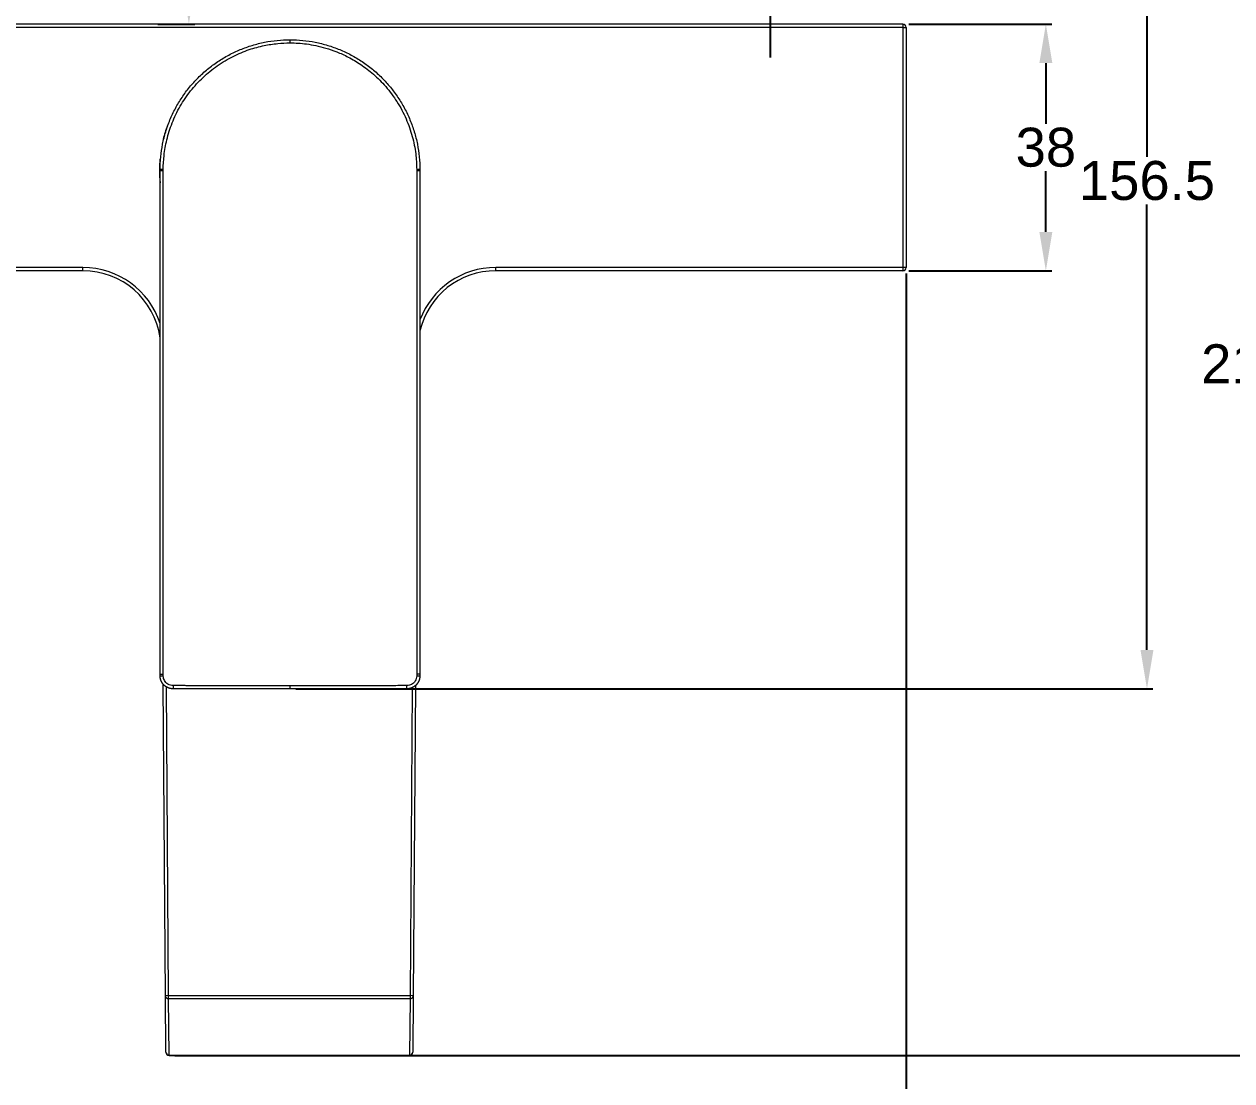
# Model space of a CAD drawing. Header units: millimetres. Extents: x 14071 to 14912, y -87 to 508.
# Drawn here: x 14253.5 to 14439.5, y 52.9 to 215.7 of the extents above; entities that cross this region are included whole.
import ezdxf

# ---------------------------------------------------------------- set-up
doc = ezdxf.new("R2010")
doc.units = ezdxf.units.MM
doc.layers.add('DIM', color=3, linetype='Continuous', lineweight=9)
doc.styles.get("Standard").update_dxf_attribs({"font": 'arial.ttf'})
doc.dimstyles.new('겸용-샤워욕조용1', dxfattribs={"dimscale": 0.6, "dimtxt": 10, "dimasz": 10, "dimexe": 1.5, "dimexo": 1.5, "dimgap": 1, "dimtad": 0, "dimtih": 1, "dimtoh": 1, "dimdec": 1, "dimdsep": 46, "dimtxsty": 'Standard', "dimcen": 2.5, "dimclrd": 5, "dimclre": 5, "dimclrt": 5, "dimadec": 1, "dimazin": 2, "dimtfac": 1, "dimtdec": 1, "dimtmove": 0, "dimatfit": 3, "dimfxl": 1.25, "dimarcsym": 0})

# ---------------------------------------------------------------- blocks, each defined once
blk = doc.blocks.new('*D1')
at = {"layer": 'Defpoints', "color": 0, "transparency": 16777216}
for p in [(14191.47, 269.86), (14441.74, 269.86), (14275.8, 56.83)]:
    blk.add_point(p, dxfattribs=at)
at = {"layer": 'DIM', "color": 5, "lineweight": -2, "transparency": 16777216}
for p, q in [((14192.37, 269.86), (14442.64, 269.86)), ((14441.74, 263.86), (14441.74, 167.01)), ((14441.74, 62.83), (14441.74, 159.68)), ((14276.7, 56.83), (14442.64, 56.83))]:
    blk.add_line(p, q, dxfattribs=at)
at = {"layer": 'DIM', "color": 5, "transparency": 16777216}
for points in [[(14440.74, 263.86), (14442.74, 263.86), (14441.74, 269.86)], [(14440.74, 62.83), (14442.74, 62.83), (14441.74, 56.83)]]:
    blk.add_solid(points, dxfattribs=at)
at = {"layer": 'DIM', "color": 5, "transparency": 16777216, "insert": (14441.74, 163.34), "char_height": 6, "attachment_point": 5}
blk.add_mtext('213', dxfattribs=at)
blk = doc.blocks.new('*D2')
at = {"layer": 'Defpoints', "color": 0, "transparency": 16777216}
for p in [(14388.83, 215.71), (14410.84, 215.71), (14388.83, 177.71)]:
    blk.add_point(p, dxfattribs=at)
at = {"layer": 'DIM', "color": 5, "lineweight": -2, "transparency": 16777216}
for p, q in [((14389.73, 215.71), (14411.74, 215.71)), ((14410.84, 209.71), (14410.84, 200.37)), ((14410.84, 183.71), (14410.84, 193.04)), ((14389.73, 177.71), (14411.74, 177.71))]:
    blk.add_line(p, q, dxfattribs=at)
at = {"layer": 'DIM', "color": 5, "transparency": 16777216}
for points in [[(14409.84, 209.71), (14411.84, 209.71), (14410.84, 215.71)], [(14409.84, 183.71), (14411.84, 183.71), (14410.84, 177.71)]]:
    blk.add_solid(points, dxfattribs=at)
at = {"layer": 'DIM', "color": 5, "transparency": 16777216, "insert": (14410.84, 196.71), "char_height": 6, "attachment_point": 5}
blk.add_mtext('38', dxfattribs=at)
blk = doc.blocks.new('*D3')
at = {"layer": 'Defpoints', "color": 0, "transparency": 16777216}
for p in [(14199.33, 178.21), (14389.33, 178.21), (14389.33, 25.22)]:
    blk.add_point(p, dxfattribs=at)
at = {"layer": 'DIM', "color": 5, "lineweight": -2, "transparency": 16777216}
for p, q in [((14199.33, 177.31), (14199.33, 24.32)), ((14389.33, 177.31), (14389.33, 24.32)), ((14205.33, 25.22), (14287.4, 25.22)), ((14383.33, 25.22), (14301.27, 25.22))]:
    blk.add_line(p, q, dxfattribs=at)
at = {"layer": 'DIM', "color": 5, "transparency": 16777216}
for points in [[(14205.33, 26.22), (14205.33, 24.22), (14199.33, 25.22)], [(14383.33, 26.22), (14383.33, 24.22), (14389.33, 25.22)]]:
    blk.add_solid(points, dxfattribs=at)
at = {"layer": 'DIM', "color": 5, "transparency": 16777216, "insert": (14294.33, 25.22), "char_height": 6, "attachment_point": 5}
blk.add_mtext('190', dxfattribs=at)
blk = doc.blocks.new('*D4')
at = {"layer": 'Defpoints', "color": 0, "transparency": 16777216}
for p in [(14273.18, 269.86), (14278.86, 269.86), (14273.18, 215.71)]:
    blk.add_point(p, dxfattribs=at)
at = {"layer": 'DIM', "color": 5, "lineweight": -2, "transparency": 16777216}
for p, q in [((14274.08, 269.86), (14279.76, 269.86)), ((14278.86, 263.86), (14278.86, 246.45)), ((14278.86, 221.71), (14278.86, 239.12)), ((14274.08, 215.71), (14279.76, 215.71))]:
    blk.add_line(p, q, dxfattribs=at)
at = {"layer": 'DIM', "color": 5, "transparency": 16777216}
for points in [[(14277.86, 263.86), (14279.86, 263.86), (14278.86, 269.86)], [(14277.86, 221.71), (14279.86, 221.71), (14278.86, 215.71)]]:
    blk.add_solid(points, dxfattribs=at)
at = {"layer": 'DIM', "color": 5, "transparency": 16777216, "insert": (14278.86, 242.78), "char_height": 6, "attachment_point": 5}
blk.add_mtext('54.1', dxfattribs=at)
blk = doc.blocks.new('*D13')
at = {"layer": 'Defpoints', "color": 0, "transparency": 16777216}
for p in [(14396.33, 269.86), (14426.41, 269.86), (14294.43, 113.31)]:
    blk.add_point(p, dxfattribs=at)
at = {"layer": 'DIM', "color": 5, "lineweight": -2, "transparency": 16777216}
for p, q in [((14397.23, 269.86), (14427.31, 269.86)), ((14426.41, 263.86), (14426.41, 195.24)), ((14426.41, 119.31), (14426.41, 187.92)), ((14295.33, 113.31), (14427.31, 113.31))]:
    blk.add_line(p, q, dxfattribs=at)
at = {"layer": 'DIM', "color": 5, "transparency": 16777216}
for points in [[(14425.41, 263.86), (14427.41, 263.86), (14426.41, 269.86)], [(14425.41, 119.31), (14427.41, 119.31), (14426.41, 113.31)]]:
    blk.add_solid(points, dxfattribs=at)
at = {"layer": 'DIM', "color": 5, "transparency": 16777216, "insert": (14426.41, 191.58), "char_height": 6, "attachment_point": 5}
blk.add_mtext('156.5', dxfattribs=at)

msp = doc.modelspace()

# ---------------------------------------------------------------- linework, layer by layer
at = {"color": 1}
msp.add_line((14368.43, 210.59), (14368.43, 290.42), dxfattribs=at)
at = {"linetype": 'Continuous', "lineweight": 18}
for p, q in [((14388.83, 215.71), (14199.83, 215.71)), ((14389.33, 215.21), (14389.33, 178.21)), ((14294.43, 213.31), (14294.43, 212.82)), ((14274.43, 115.56), (14274.43, 193.13)), ((14314.43, 193.13), (14314.43, 115.56)), ((14262.55, 177.71), (14199.83, 177.71)), ((14388.83, 177.71), (14326.12, 177.71)), ((14275.24, 66.02), (14274.91, 114.03)), ((14313.75, 113.82), (14313.42, 66.02)), ((14275.3, 57.33), (14275.24, 66.02)), ((14313.42, 66.02), (14313.36, 57.33)), ((14275.8, 56.83), (14312.86, 56.83))]:
    msp.add_line(p, q, dxfattribs=at)
at = {"linetype": 'Continuous', "lineweight": 13}
for p, q in [((14388.83, 215.21), (14199.83, 215.21)), ((14388.83, 215.71), (14388.83, 215.21)), ((14388.83, 215.21), (14389.33, 215.21)), ((14388.83, 215.21), (14388.83, 178.21)), ((14314.43, 193.13), (14313.94, 193.13)), ((14262.55, 178.21), (14199.83, 178.21)), ((14262.55, 177.71), (14262.55, 178.21)), ((14388.83, 178.21), (14326.12, 178.21)), ((14326.12, 177.71), (14326.12, 178.21)), ((14389.33, 178.21), (14388.83, 178.21)), ((14388.83, 178.21), (14388.83, 177.71)), ((14275.74, 66.03), (14275.41, 113.6)), ((14313.25, 113.52), (14312.92, 66.03)), ((14275.74, 66.03), (14275.24, 66.02)), ((14275.74, 65.57), (14275.74, 66.03)), ((14275.74, 66.03), (14312.92, 66.03)), ((14275.8, 56.88), (14275.74, 65.57)), ((14275.74, 65.57), (14312.92, 65.57)), ((14312.92, 65.57), (14312.86, 56.88)), ((14312.92, 66.03), (14312.92, 65.57)), ((14313.42, 66.02), (14312.92, 66.03)), ((14275.8, 56.83), (14275.8, 56.88)), ((14275.8, 56.88), (14312.86, 56.88)), ((14312.86, 56.83), (14312.86, 56.88))]:
    msp.add_line(p, q, dxfattribs=at)
at = {"linetype": 'Continuous', "lineweight": 18}
for centre, radius, start, end in [((14388.83, 215.21), 0.5, 0, 90), ((14294.33, 193.21), 20, 159.9469, 166.2497), ((14294.33, 193.21), 20, 174.9178, 180), ((14294.33, 193.21), 20, 180, 185.6587), ((14262.55, 165.71), 12, 8.0678, 90), ((14326.12, 165.71), 12, 90, 166.874), ((14388.83, 178.21), 0.5, 270, 0), ((14275.8, 57.33), 0.5, 180.4, 270), ((14312.86, 57.33), 0.5, 270, 359.6)]:
    msp.add_arc(centre, radius, start, end, dxfattribs=at)
at = {"linetype": 'Continuous', "lineweight": 13}
for centre, start, end in [((14262.55, 165.71), 18.103, 90), ((14326.12, 165.71), 90, 159.2146)]:
    msp.add_arc(centre, 12.5, start, end, dxfattribs=at)
for centre, major_axis, ratio, start_param, end_param in [((14274.93, 193.31), (-0.5, 0), 0.000251, 4.741571, 6.283185), ((14274.93, 193.13), (-0.5, 0), 0.000003, 4.741663, 6.283185), ((14313.93, 193.31), (0.5, 0), 0.000251, 6.281239, 7.8248), ((14274.93, 115.31), (-0.5, 0), 0.004269, 0, 1.544193), ((14276.43, 113.81), (0, -0.5), 0.005711, 4.735826, 6.283185), ((14312.43, 113.81), (0, -0.5), 0.00573, 0, 1.547353), ((14313.93, 115.31), (0.5, 0), 0.004269, 4.738988, 6.283185), ((14275.74, 66.03), (-0.5, -0.003), 0.906304, 0, 1.564469), ((14312.92, 66.03), (-0.5, 0.003), 0.906304, 1.577124, 3.141593), ((14275.8, 57.33), (0.5, 0.003), 0.906304, 3.141593, 4.706062), ((14312.86, 57.33), (0.5, -0.003), 0.906304, 4.718716, 6.283185)]:
    msp.add_ellipse(centre, major_axis=major_axis, ratio=ratio, start_param=start_param, end_param=end_param, dxfattribs=at)
at = {"linetype": 'Continuous', "lineweight": 18}
msp.add_ellipse((14294.43, 113.81), major_axis=(0, -0.5), ratio=0.000013, start_param=4.792461, end_param=6.283185, dxfattribs=at)
for points, knots in [([(14274.43, 193.31), (14274.43, 193.96), (14274.46, 194.61), (14274.59, 195.92), (14274.69, 196.57), (14274.94, 197.85), (14275.1, 198.49), (14275.48, 199.74), (14275.7, 200.35), (14276.2, 201.56), (14276.48, 202.16), (14277.1, 203.31), (14277.44, 203.87), (14278.16, 204.96), (14278.55, 205.49), (14279.38, 206.5), (14279.82, 206.99), (14280.75, 207.91), (14281.23, 208.35), (14282.25, 209.18), (14282.77, 209.57), (14283.86, 210.3), (14284.42, 210.64), (14285.58, 211.25), (14286.17, 211.53), (14287.38, 212.03), (14288, 212.25), (14289.25, 212.63), (14289.88, 212.79), (14291.17, 213.05), (14291.82, 213.15), (14293.12, 213.27), (14293.77, 213.31), (14294.43, 213.31)], [0, 0, 0, 0, 0.0625, 0.0625, 0.125, 0.125, 0.1875, 0.1875, 0.25, 0.25, 0.3125, 0.3125, 0.375, 0.375, 0.4375, 0.4375, 0.5, 0.5, 0.5625, 0.5625, 0.625, 0.625, 0.6875, 0.6875, 0.75, 0.75, 0.8125, 0.8125, 0.875, 0.875, 0.9375, 0.9375, 1, 1, 1, 1]), ([(14294.43, 213.31), (14295.08, 213.31), (14295.74, 213.27), (14297.04, 213.15), (14297.69, 213.05), (14298.97, 212.79), (14299.61, 212.63), (14300.86, 212.25), (14301.48, 212.03), (14302.69, 211.53), (14303.28, 211.25), (14304.43, 210.64), (14305, 210.3), (14306.08, 209.57), (14306.61, 209.18), (14307.62, 208.35), (14308.11, 207.91), (14309.03, 206.99), (14309.47, 206.5), (14310.3, 205.49), (14310.69, 204.96), (14311.42, 203.87), (14311.76, 203.31), (14312.38, 202.16), (14312.66, 201.56), (14313.16, 200.35), (14313.38, 199.74), (14313.76, 198.49), (14313.92, 197.85), (14314.17, 196.57), (14314.27, 195.92), (14314.4, 194.61), (14314.43, 193.96), (14314.43, 193.31)], [0, 0, 0, 0, 0.0625, 0.0625, 0.125, 0.125, 0.1875, 0.1875, 0.25, 0.25, 0.3125, 0.3125, 0.375, 0.375, 0.4375, 0.4375, 0.5, 0.5, 0.5625, 0.5625, 0.625, 0.625, 0.6875, 0.6875, 0.75, 0.75, 0.8125, 0.8125, 0.875, 0.875, 0.9375, 0.9375, 1, 1, 1, 1]), ([(14276.43, 113.31), (14276.42, 113.31), (14276.41, 113.31), (14276.4, 113.31), (14276.38, 113.31), (14276.37, 113.31), (14276.35, 113.31), (14276.34, 113.31), (14276.32, 113.31), (14276.31, 113.31), (14276.29, 113.31), (14276.27, 113.31), (14276.26, 113.31), (14276.24, 113.31), (14276.22, 113.32), (14276.2, 113.32), (14276.18, 113.32), (14276.17, 113.32), (14276.15, 113.33), (14276.13, 113.33), (14276.11, 113.33), (14276.09, 113.33), (14276.07, 113.34), (14276.05, 113.34), (14276.03, 113.35), (14276.01, 113.35), (14275.99, 113.35), (14275.97, 113.36), (14275.95, 113.36), (14275.93, 113.37), (14275.9, 113.38), (14275.88, 113.38), (14275.86, 113.39), (14275.84, 113.4), (14275.82, 113.4), (14275.79, 113.41), (14275.77, 113.42), (14275.75, 113.43), (14275.72, 113.43), (14275.7, 113.44), (14275.68, 113.45), (14275.65, 113.46), (14275.63, 113.47), (14275.61, 113.48), (14275.58, 113.49), (14275.56, 113.5), (14275.54, 113.52), (14275.51, 113.53), (14275.49, 113.54), (14275.46, 113.55), (14275.44, 113.57), (14275.41, 113.58), (14275.39, 113.6), (14275.37, 113.61), (14275.34, 113.63), (14275.32, 113.64), (14275.29, 113.66), (14275.27, 113.68), (14275.24, 113.7), (14275.22, 113.71), (14275.19, 113.73), (14275.17, 113.75), (14275.15, 113.77), (14275.12, 113.79), (14275.1, 113.81), (14275.07, 113.84), (14275.05, 113.86), (14275.03, 113.88), (14275, 113.9), (14274.98, 113.93), (14274.96, 113.95), (14274.93, 113.98), (14274.91, 114), (14274.89, 114.03), (14274.87, 114.06), (14274.85, 114.08), (14274.82, 114.11), (14274.8, 114.14), (14274.78, 114.17), (14274.76, 114.2), (14274.74, 114.23), (14274.72, 114.26), (14274.7, 114.29), (14274.69, 114.33), (14274.67, 114.36), (14274.65, 114.39), (14274.63, 114.43), (14274.62, 114.46), (14274.6, 114.5), (14274.58, 114.53), (14274.57, 114.57), (14274.56, 114.61), (14274.54, 114.64), (14274.53, 114.68), (14274.52, 114.72), (14274.5, 114.76), (14274.49, 114.8), (14274.48, 114.84), (14274.47, 114.88), (14274.47, 114.92), (14274.46, 114.96), (14274.45, 115), (14274.45, 115.04), (14274.44, 115.09), (14274.44, 115.13), (14274.43, 115.17), (14274.43, 115.22), (14274.43, 115.26), (14274.43, 115.29), (14274.43, 115.31)], [0, 0, 0, 0, 0.004563, 0.009215, 0.013958, 0.018792, 0.023715, 0.028729, 0.033833, 0.039027, 0.044312, 0.049686, 0.055151, 0.060707, 0.066352, 0.072088, 0.077914, 0.08383, 0.089837, 0.095933, 0.10212, 0.108398, 0.114765, 0.121223, 0.127771, 0.134409, 0.141138, 0.147956, 0.154866, 0.161865, 0.168954, 0.176134, 0.183404, 0.190764, 0.198215, 0.205756, 0.213387, 0.221108, 0.22892, 0.236821, 0.244813, 0.252896, 0.261068, 0.269331, 0.277684, 0.286127, 0.294661, 0.303285, 0.311999, 0.320803, 0.329698, 0.338682, 0.347757, 0.356923, 0.366178, 0.375524, 0.38496, 0.394486, 0.404103, 0.41381, 0.423607, 0.433494, 0.443472, 0.453539, 0.463698, 0.473946, 0.484284, 0.494713, 0.505232, 0.515842, 0.526541, 0.537331, 0.548211, 0.559181, 0.570242, 0.581393, 0.592634, 0.603965, 0.615387, 0.626899, 0.638501, 0.650193, 0.661975, 0.673848, 0.685811, 0.697865, 0.710008, 0.722242, 0.734566, 0.74698, 0.759485, 0.77208, 0.784765, 0.79754, 0.810406, 0.823362, 0.836408, 0.849544, 0.862771, 0.876087, 0.889495, 0.902992, 0.916579, 0.930257, 0.944025, 0.957884, 0.971832, 0.985871, 1, 1, 1, 1]), ([(14314.43, 115.31), (14314.43, 115.3), (14314.43, 115.28), (14314.43, 115.26), (14314.43, 115.24), (14314.43, 115.22), (14314.43, 115.2), (14314.42, 115.18), (14314.42, 115.15), (14314.42, 115.13), (14314.42, 115.11), (14314.42, 115.09), (14314.41, 115.07), (14314.41, 115.05), (14314.41, 115.03), (14314.41, 115.01), (14314.4, 114.99), (14314.4, 114.97), (14314.4, 114.94), (14314.39, 114.92), (14314.39, 114.9), (14314.38, 114.88), (14314.38, 114.86), (14314.37, 114.84), (14314.37, 114.82), (14314.36, 114.8), (14314.36, 114.78), (14314.35, 114.77), (14314.35, 114.75), (14314.34, 114.73), (14314.34, 114.71), (14314.33, 114.69), (14314.32, 114.67), (14314.32, 114.65), (14314.31, 114.63), (14314.31, 114.61), (14314.3, 114.6), (14314.29, 114.58), (14314.28, 114.56), (14314.28, 114.54), (14314.27, 114.52), (14314.26, 114.51), (14314.25, 114.49), (14314.25, 114.47), (14314.24, 114.45), (14314.23, 114.44), (14314.22, 114.42), (14314.21, 114.4), (14314.2, 114.39), (14314.2, 114.37), (14314.19, 114.35), (14314.18, 114.34), (14314.17, 114.32), (14314.16, 114.3), (14314.15, 114.29), (14314.14, 114.27), (14314.13, 114.26), (14314.12, 114.24), (14314.11, 114.23), (14314.1, 114.21), (14314.09, 114.2), (14314.08, 114.18), (14314.07, 114.17), (14314.06, 114.15), (14314.05, 114.14), (14314.04, 114.12), (14314.03, 114.11), (14314.02, 114.1), (14314.01, 114.08), (14314, 114.07), (14313.99, 114.06), (14313.98, 114.04), (14313.97, 114.03), (14313.96, 114.02), (14313.95, 114), (14313.93, 113.99), (14313.92, 113.98), (14313.91, 113.97), (14313.9, 113.95), (14313.89, 113.94), (14313.88, 113.93), (14313.87, 113.92), (14313.86, 113.9), (14313.84, 113.89), (14313.83, 113.88), (14313.82, 113.87), (14313.81, 113.86), (14313.8, 113.85), (14313.79, 113.84), (14313.77, 113.83), (14313.76, 113.82), (14313.75, 113.81), (14313.74, 113.8), (14313.73, 113.78), (14313.72, 113.77), (14313.7, 113.76), (14313.69, 113.76), (14313.68, 113.75), (14313.67, 113.74), (14313.66, 113.73), (14313.64, 113.72), (14313.63, 113.71), (14313.62, 113.7), (14313.61, 113.69), (14313.6, 113.68), (14313.58, 113.67), (14313.57, 113.66), (14313.56, 113.66), (14313.55, 113.65), (14313.53, 113.64), (14313.52, 113.63), (14313.51, 113.62), (14313.5, 113.62), (14313.49, 113.61), (14313.47, 113.6), (14313.46, 113.59), (14313.45, 113.59), (14313.44, 113.58), (14313.43, 113.57), (14313.41, 113.57), (14313.4, 113.56), (14313.39, 113.55), (14313.38, 113.55), (14313.37, 113.54), (14313.35, 113.53), (14313.34, 113.53), (14313.33, 113.52), (14313.32, 113.51), (14313.31, 113.51), (14313.29, 113.5), (14313.28, 113.5), (14313.27, 113.49), (14313.26, 113.49), (14313.25, 113.48), (14313.24, 113.48), (14313.22, 113.47), (14313.21, 113.47), (14313.2, 113.46), (14313.19, 113.46), (14313.18, 113.45), (14313.17, 113.45), (14313.15, 113.44), (14313.14, 113.44), (14313.13, 113.43), (14313.12, 113.43), (14313.11, 113.43), (14313.1, 113.42), (14313.09, 113.42), (14313.08, 113.41), (14313.06, 113.41), (14313.05, 113.41), (14313.04, 113.4), (14313.03, 113.4), (14313.02, 113.4), (14313.01, 113.39), (14313, 113.39), (14312.99, 113.39), (14312.98, 113.38), (14312.97, 113.38), (14312.96, 113.38), (14312.94, 113.37), (14312.93, 113.37), (14312.92, 113.37), (14312.91, 113.37), (14312.9, 113.36), (14312.89, 113.36), (14312.88, 113.36), (14312.87, 113.36), (14312.86, 113.35), (14312.85, 113.35), (14312.84, 113.35), (14312.83, 113.35), (14312.82, 113.34), (14312.81, 113.34), (14312.8, 113.34), (14312.79, 113.34), (14312.78, 113.34), (14312.77, 113.34), (14312.76, 113.33), (14312.75, 113.33), (14312.74, 113.33), (14312.73, 113.33), (14312.72, 113.33), (14312.71, 113.33), (14312.71, 113.33), (14312.7, 113.32), (14312.69, 113.32), (14312.68, 113.32), (14312.67, 113.32), (14312.66, 113.32), (14312.65, 113.32), (14312.64, 113.32), (14312.63, 113.32), (14312.62, 113.32), (14312.62, 113.31), (14312.61, 113.31), (14312.6, 113.31), (14312.59, 113.31), (14312.58, 113.31), (14312.57, 113.31), (14312.57, 113.31), (14312.56, 113.31), (14312.55, 113.31), (14312.54, 113.31), (14312.53, 113.31), (14312.53, 113.31), (14312.52, 113.31), (14312.51, 113.31), (14312.5, 113.31), (14312.49, 113.31), (14312.49, 113.31), (14312.48, 113.31), (14312.47, 113.31), (14312.46, 113.31), (14312.46, 113.31), (14312.45, 113.31), (14312.44, 113.31), (14312.44, 113.31), (14312.43, 113.31), (14312.43, 113.31)], [0, 0, 0, 0, 0.006978, 0.013934, 0.020868, 0.02778, 0.03467, 0.041538, 0.048385, 0.055209, 0.062012, 0.068792, 0.07555, 0.082287, 0.089002, 0.095694, 0.102365, 0.109014, 0.115641, 0.122246, 0.128829, 0.13539, 0.141929, 0.148446, 0.154941, 0.161415, 0.167866, 0.174295, 0.180703, 0.187088, 0.193452, 0.199794, 0.206113, 0.212411, 0.218687, 0.224941, 0.231173, 0.237383, 0.243571, 0.249737, 0.255881, 0.262003, 0.268104, 0.274182, 0.280238, 0.286273, 0.292285, 0.298276, 0.304244, 0.310191, 0.316116, 0.322019, 0.3279, 0.333759, 0.339596, 0.345411, 0.351204, 0.356975, 0.362724, 0.368451, 0.374157, 0.37984, 0.385502, 0.391141, 0.396759, 0.402354, 0.407928, 0.41348, 0.41901, 0.424518, 0.430003, 0.435467, 0.44091, 0.44633, 0.451728, 0.457104, 0.462458, 0.467791, 0.473101, 0.47839, 0.483656, 0.488901, 0.494123, 0.499324, 0.504503, 0.50966, 0.514794, 0.519907, 0.524998, 0.530067, 0.535115, 0.54014, 0.545143, 0.550124, 0.555084, 0.560021, 0.564936, 0.56983, 0.574702, 0.579551, 0.584379, 0.589185, 0.593968, 0.59873, 0.60347, 0.608188, 0.612884, 0.617558, 0.622211, 0.626841, 0.631449, 0.636036, 0.6406, 0.645142, 0.649663, 0.654162, 0.658638, 0.663093, 0.667526, 0.671936, 0.676325, 0.680692, 0.685037, 0.68936, 0.693661, 0.697941, 0.702198, 0.706433, 0.710646, 0.714838, 0.719007, 0.723155, 0.72728, 0.731384, 0.735466, 0.739526, 0.743563, 0.747579, 0.751573, 0.755545, 0.759495, 0.763423, 0.76733, 0.771214, 0.775076, 0.778916, 0.782735, 0.786531, 0.790306, 0.794058, 0.797789, 0.801498, 0.805185, 0.808849, 0.812492, 0.816113, 0.819712, 0.823289, 0.826844, 0.830378, 0.833889, 0.837378, 0.840845, 0.844291, 0.847714, 0.851116, 0.854496, 0.857853, 0.861189, 0.864503, 0.867794, 0.871064, 0.874312, 0.877538, 0.880742, 0.883925, 0.887085, 0.890223, 0.893339, 0.896434, 0.899506, 0.902557, 0.905585, 0.908592, 0.911576, 0.914539, 0.91748, 0.920399, 0.923296, 0.92617, 0.929023, 0.931855, 0.934664, 0.937451, 0.940216, 0.942959, 0.945681, 0.94838, 0.951058, 0.953713, 0.956347, 0.958959, 0.961548, 0.964116, 0.966662, 0.969186, 0.971688, 0.974168, 0.976626, 0.979062, 0.981476, 0.983868, 0.986239, 0.988587, 0.990914, 0.993218, 0.995501, 0.997761, 1, 1, 1, 1])]:
    msp.add_open_spline(points, degree=3, knots=knots, dxfattribs=at)
at = {"linetype": 'Continuous', "lineweight": 13}
for points, knots in [([(14274.91, 193.31), (14274.91, 194.03), (14275, 195.57), (14275.42, 197.98), (14276.24, 200.55), (14277.46, 203.09), (14279.07, 205.45), (14280.99, 207.55), (14283.2, 209.35), (14285.61, 210.78), (14288.05, 211.81), (14290.36, 212.43), (14292.47, 212.75), (14293.8, 212.82), (14294.43, 212.82)], [0, 0, 0, 0, 0.07059, 0.150748, 0.239675, 0.333048, 0.426189, 0.518506, 0.610967, 0.704113, 0.791895, 0.869622, 0.938166, 1, 1, 1, 1]), ([(14294.43, 212.82), (14294.85, 212.82), (14295.7, 212.79), (14297.03, 212.66), (14298.45, 212.42), (14300.01, 212.03), (14301.69, 211.45), (14303.5, 210.63), (14305.41, 209.49), (14307.36, 207.99), (14309.27, 206.08), (14310.98, 203.78), (14312.36, 201.18), (14313.31, 198.47), (14313.83, 195.84), (14313.94, 194.12), (14313.94, 193.31)], [0, 0, 0, 0, 0.041132, 0.083335, 0.130346, 0.182557, 0.240308, 0.304554, 0.376968, 0.457437, 0.545139, 0.639926, 0.737799, 0.832039, 0.920088, 1, 1, 1, 1]), ([(14274.44, 115.56), (14274.44, 115.56), (14274.45, 115.56), (14274.48, 115.56), (14274.49, 115.56), (14274.53, 115.56), (14274.55, 115.56), (14274.59, 115.56), (14274.62, 115.56), (14274.67, 115.56), (14274.7, 115.56), (14274.76, 115.56), (14274.79, 115.56), (14274.85, 115.56), (14274.88, 115.56), (14274.91, 115.56)], [0, 0, 0, 0, 0.142854, 0.142854, 0.285712, 0.285712, 0.428569, 0.428569, 0.571427, 0.571427, 0.714285, 0.714285, 0.857142, 0.857142, 1, 1, 1, 1]), ([(14274.92, 115.3), (14274.92, 115.35), (14274.91, 115.39), (14274.91, 115.47), (14274.91, 115.52), (14274.91, 115.56)], [0, 0, 0, 0, 0.5, 0.5, 1, 1, 1, 1]), ([(14314.43, 115.56), (14314.43, 115.56), (14314.43, 115.56), (14314.42, 115.56), (14314.41, 115.56), (14314.38, 115.56), (14314.37, 115.56), (14314.33, 115.56), (14314.31, 115.56), (14314.26, 115.56), (14314.24, 115.56), (14314.18, 115.56), (14314.15, 115.56), (14314.09, 115.56), (14314.06, 115.56), (14314, 115.56), (14313.97, 115.56), (14313.94, 115.56)], [0, 0, 0, 0, 0.123819, 0.123819, 0.248988, 0.248988, 0.374157, 0.374157, 0.499325, 0.499325, 0.624494, 0.624494, 0.749663, 0.749663, 0.874831, 0.874831, 1, 1, 1, 1]), ([(14313.94, 115.56), (14313.94, 115.52), (14313.94, 115.47), (14313.94, 115.39), (14313.94, 115.35), (14313.94, 115.3)], [0, 0, 0, 0, 0.5, 0.5, 1, 1, 1, 1]), ([(14294.43, 113.77), (14294.11, 113.77), (14293.47, 113.77), (14292.52, 113.77), (14291.57, 113.77), (14290.62, 113.77), (14289.67, 113.77), (14288.56, 113.77), (14287.06, 113.77), (14285.02, 113.77), (14282.96, 113.78), (14281.33, 113.78), (14280.29, 113.78), (14279.52, 113.78), (14278.81, 113.79), (14278.14, 113.79), (14277.53, 113.79), (14276.96, 113.79), (14276.6, 113.79), (14276.43, 113.79)], [0, 0, 0, 0, 0.053196, 0.106233, 0.15911, 0.211827, 0.264383, 0.316779, 0.397568, 0.513887, 0.656505, 0.740811, 0.786188, 0.828782, 0.868592, 0.905619, 0.939863, 0.971324, 1, 1, 1, 1])]:
    msp.add_open_spline(points, degree=3, knots=knots, dxfattribs=at)
at = {"linetype": 'Continuous', "lineweight": 18}
for points in [[(14274.43, 193.13), (14274.43, 193.15), (14274.43, 193.19), (14274.43, 193.25), (14274.43, 193.29), (14274.43, 193.31)], [(14314.43, 193.31), (14314.43, 193.29), (14314.43, 193.25), (14314.43, 193.19), (14314.43, 193.15), (14314.43, 193.13)], [(14274.43, 115.31), (14274.43, 115.33), (14274.43, 115.39), (14274.43, 115.47), (14274.43, 115.53), (14274.43, 115.56)], [(14314.43, 115.56), (14314.43, 115.53), (14314.43, 115.47), (14314.43, 115.39), (14314.43, 115.33), (14314.43, 115.31)], [(14276.43, 113.79), (14276.28, 113.79), (14276.01, 113.84), (14275.62, 114.01), (14275.3, 114.27), (14275.1, 114.57), (14274.96, 114.89), (14274.92, 115.16), (14274.92, 115.3)], [(14312.43, 113.79), (14312.07, 113.79), (14311.32, 113.79), (14310.15, 113.79), (14308.76, 113.78), (14307.25, 113.78), (14305.63, 113.78), (14303.95, 113.78), (14302.21, 113.77), (14300.45, 113.77), (14298.61, 113.77), (14296.64, 113.77), (14295.19, 113.77), (14294.43, 113.77)], [(14313.94, 115.3), (14313.94, 115.16), (14313.9, 114.88), (14313.73, 114.5), (14313.46, 114.18), (14313.17, 113.97), (14312.84, 113.84), (14312.57, 113.79), (14312.43, 113.79)], [(14294.43, 113.31), (14293.6, 113.31), (14292.01, 113.31), (14289.84, 113.31), (14287.88, 113.31), (14286.07, 113.31), (14284.29, 113.31), (14282.49, 113.31), (14280.64, 113.31), (14278.66, 113.31), (14277.19, 113.31), (14276.43, 113.31)], [(14312.43, 113.31), (14312.07, 113.31), (14311.32, 113.31), (14310.15, 113.31), (14308.76, 113.31), (14307.25, 113.31), (14305.63, 113.31), (14303.95, 113.31), (14302.21, 113.31), (14300.44, 113.31), (14298.61, 113.31), (14296.64, 113.31), (14295.19, 113.31), (14294.43, 113.31)]]:
    msp.add_open_spline(points, degree=3, dxfattribs=at)
at = {"linetype": 'Continuous', "lineweight": 13}
for points in [[(14274.91, 193.13), (14274.91, 193.19), (14274.91, 193.25), (14274.91, 193.31)], [(14274.91, 115.56), (14274.91, 141.42), (14274.91, 167.28), (14274.91, 193.13)], [(14313.94, 193.31), (14313.94, 193.25), (14313.94, 193.19), (14313.94, 193.13)], [(14313.94, 193.13), (14313.94, 167.28), (14313.94, 141.42), (14313.94, 115.56)]]:
    msp.add_open_spline(points, degree=3, dxfattribs=at)

# ---------------------------------------------------------------- dimensions: what is measured, and where the dimension line sits
at = {"layer": 'DIM', "color": 1}
for base, p1, p2, picture, middle in [((14441.74, 269.86), (14275.8, 56.83), (14191.47, 269.86), '*D1', (14441.74, 163.34)), ((14278.8582, 269.8557), (14273.1779, 215.7085), (14273.1779, 269.8557), '*D4', (14278.8582, 242.7821)), ((14426.4072, 269.8557), (14294.4286, 113.3059), (14396.3312, 269.8557), '*D13', (14426.4072, 191.5808)), ((14410.84, 215.71), (14388.83, 177.71), (14388.83, 215.71), '*D2', (14410.84, 196.71))]:
    dim = msp.add_linear_dim(base=base, p1=p1, p2=p2, angle=90, dimstyle='겸용-샤워욕조용1', dxfattribs=at)
    dim.commit()
    dim.dimension.update_dxf_attribs({"geometry": picture, "text_midpoint": middle})
dim = msp.add_linear_dim(base=(14389.33, 25.22), p1=(14199.33, 178.21), p2=(14389.33, 178.21), dimstyle='겸용-샤워욕조용1', dxfattribs=at)
dim.commit()
dim.dimension.update_dxf_attribs({"geometry": '*D3', "text_midpoint": (14294.33, 25.22)})

doc.saveas('drawing.dxf')
